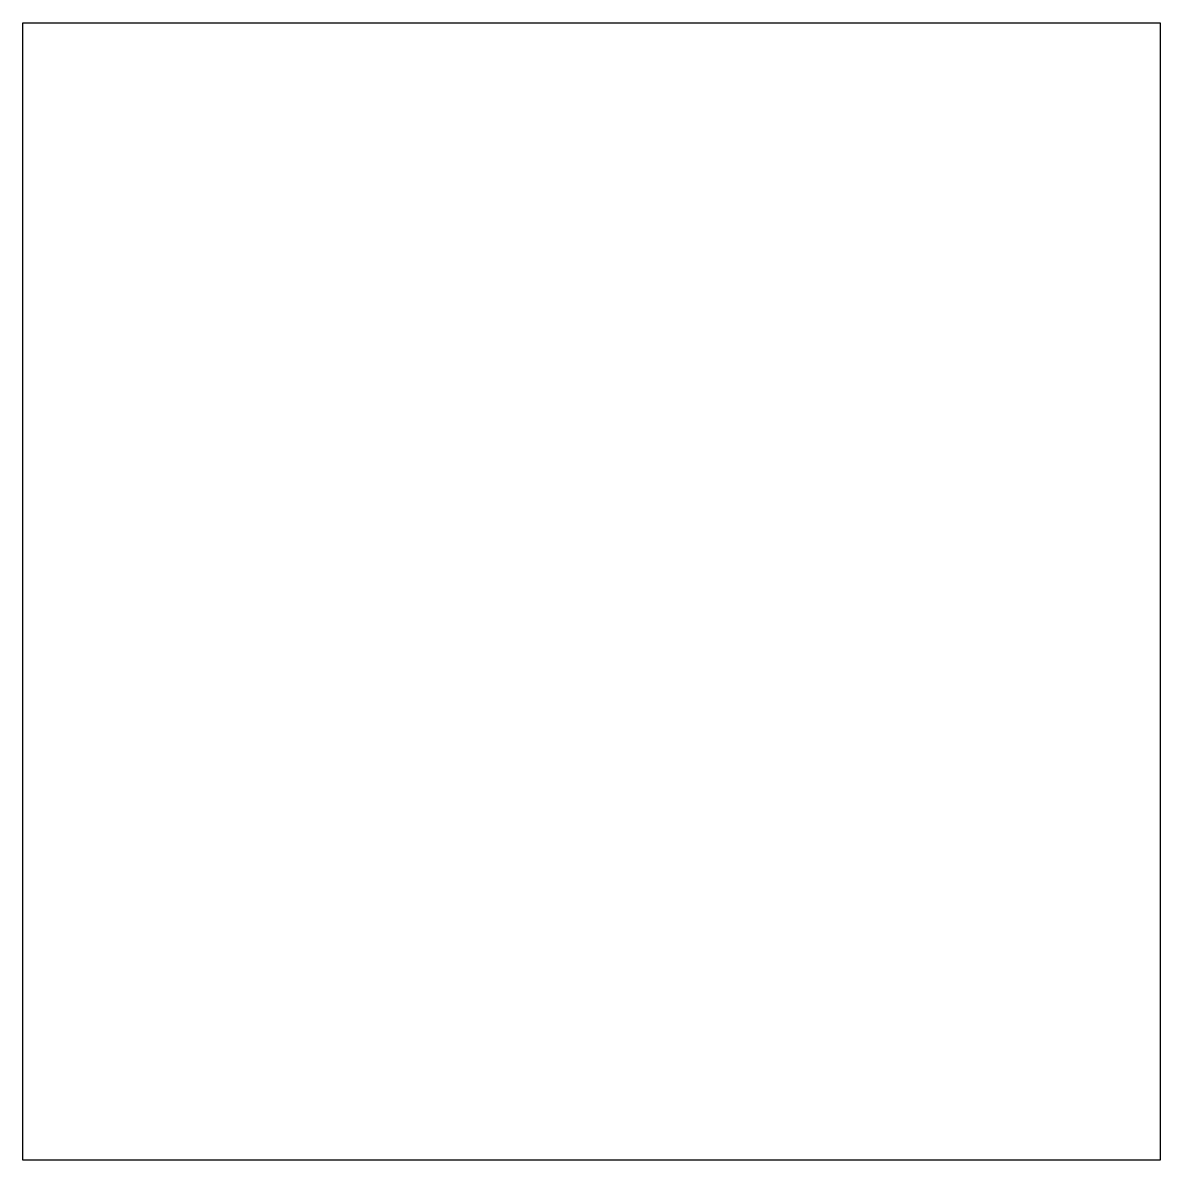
# Model space of a CAD drawing. Header units: millimetres. Extents: x -160 to 160, y -808 to -488.
import ezdxf

# ---------------------------------------------------------------- set-up
doc = ezdxf.new("R2010")
doc.units = ezdxf.units.MM

msp = doc.modelspace()

# ---------------------------------------------------------------- linework, layer by layer
at = {"layer": 'OuterContour'}
msp.add_lwpolyline([(-160, -808.48), (-160, -488.48), (160, -488.48), (160, -808.48)], close=True, dxfattribs=at)

doc.saveas('drawing.dxf')
